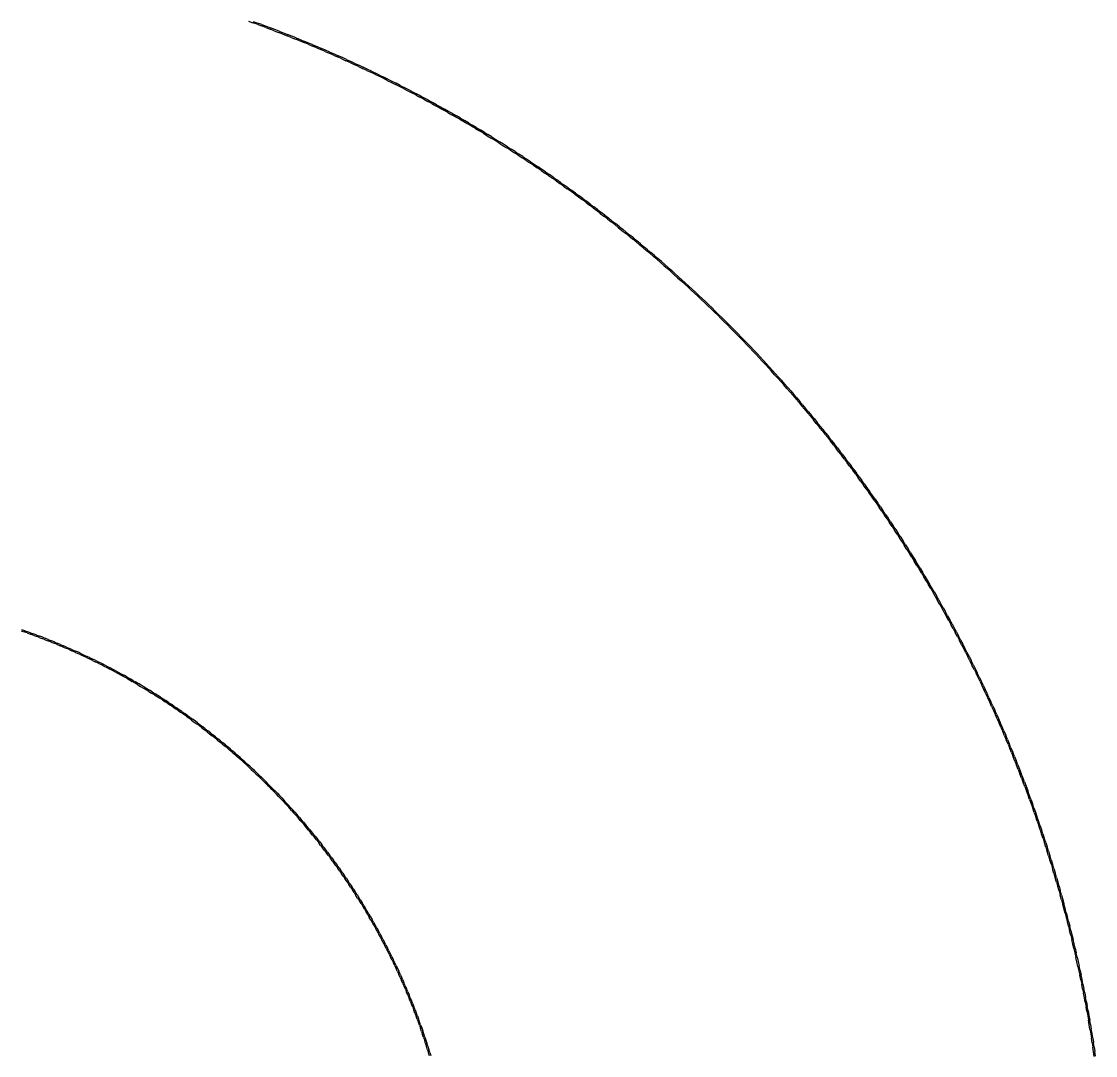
# Model space of a CAD drawing. Header units: metres. Extents: x 0.1 to 41.9, y 0.9 to 39.
# Drawn here: x 39.162 to 39.824, y 8.085 to 8.722 of the extents above; entities that cross this region are included whole.
import ezdxf

# ---------------------------------------------------------------- set-up
doc = ezdxf.new("R2010")
doc.units = ezdxf.units.M
doc.layers.add('BSA_MATERIAL_SECTION', color=7, linetype='Continuous')

msp = doc.modelspace()

# ---------------------------------------------------------------- linework, layer by layer
at = {"layer": 'BSA_MATERIAL_SECTION'}
for p, q in [((39.30231, 8.72173), (39.30495, 8.72076)), ((39.30523, 8.72151), (39.30788, 8.72055)), ((39.3076, 8.7198), (39.30495, 8.72076)), ((39.3076, 8.7198), (39.31024, 8.71882)), ((39.31052, 8.71957), (39.30788, 8.72055)), ((39.31288, 8.71784), (39.31024, 8.71882)), ((39.31052, 8.71957), (39.31317, 8.71859)), ((39.31288, 8.71784), (39.31552, 8.71684)), ((39.31317, 8.71859), (39.3158, 8.71759)), ((39.31815, 8.71584), (39.31552, 8.71684)), ((39.31844, 8.71658), (39.3158, 8.71759)), ((39.31815, 8.71584), (39.32078, 8.71482)), ((39.32107, 8.71557), (39.31844, 8.71658)), ((39.32341, 8.7138), (39.32078, 8.71482)), ((39.32107, 8.71557), (39.3237, 8.71455)), ((39.3237, 8.71455), (39.32632, 8.71351)), ((39.32341, 8.7138), (39.32603, 8.71276)), ((39.32865, 8.71173), (39.32603, 8.71276)), ((39.32894, 8.71247), (39.32632, 8.71351)), ((39.32865, 8.71173), (39.33126, 8.71067)), ((39.33156, 8.71141), (39.32894, 8.71247)), ((39.33387, 8.70962), (39.33126, 8.71067)), ((39.33156, 8.71141), (39.33417, 8.71036)), ((39.33387, 8.70962), (39.33648, 8.70854)), ((39.33417, 8.71036), (39.33678, 8.70928)), ((39.33908, 8.70747), (39.33648, 8.70854)), ((39.33939, 8.70821), (39.33678, 8.70928)), ((39.34199, 8.70712), (39.33939, 8.70821)), ((39.33908, 8.70747), (39.34168, 8.70638)), ((39.34428, 8.70529), (39.34168, 8.70638)), ((39.34199, 8.70712), (39.34459, 8.70602)), ((39.34428, 8.70529), (39.34687, 8.70418)), ((39.34459, 8.70602), (39.34718, 8.70491)), ((39.34946, 8.70307), (39.34687, 8.70418)), ((39.34977, 8.7038), (39.34718, 8.70491)), ((39.34946, 8.70307), (39.35204, 8.70194)), ((39.35236, 8.70267), (39.34977, 8.7038)), ((39.35462, 8.70081), (39.35204, 8.70194)), ((39.35236, 8.70267), (39.35494, 8.70154)), ((39.35494, 8.70154), (39.35752, 8.70039)), ((39.35462, 8.70081), (39.35719, 8.69966)), ((39.35977, 8.69852), (39.35719, 8.69966)), ((39.36009, 8.69924), (39.35752, 8.70039)), ((39.35977, 8.69852), (39.36233, 8.69735)), ((39.36266, 8.69808), (39.36009, 8.69924)), ((39.3649, 8.69619), (39.36233, 8.69735)), ((39.36266, 8.69808), (39.36523, 8.69691)), ((39.3649, 8.69619), (39.36745, 8.695)), ((39.36779, 8.69573), (39.36523, 8.69691)), ((39.37001, 8.69382), (39.36745, 8.695)), ((39.36779, 8.69573), (39.37035, 8.69455)), ((39.37001, 8.69382), (39.37256, 8.69262)), ((39.37035, 8.69455), (39.3729, 8.69334)), ((39.37511, 8.69142), (39.37256, 8.69262)), ((39.37545, 8.69214), (39.3729, 8.69334)), ((39.37511, 8.69142), (39.37765, 8.6902)), ((39.378, 8.69092), (39.37545, 8.69214)), ((39.38019, 8.68898), (39.37765, 8.6902)), ((39.378, 8.69092), (39.38054, 8.6897)), ((39.38019, 8.68898), (39.38272, 8.68774)), ((39.38307, 8.68846), (39.38054, 8.6897)), ((39.38307, 8.68846), (39.38561, 8.68723)), ((39.38525, 8.68651), (39.38272, 8.68774)), ((39.38778, 8.68525), (39.38525, 8.68651)), ((39.38813, 8.68597), (39.38561, 8.68723)), ((39.38778, 8.68525), (39.3903, 8.684)), ((39.38813, 8.68597), (39.39066, 8.68471)), ((39.3903, 8.684), (39.39281, 8.68273)), ((39.39066, 8.68471), (39.39318, 8.68344)), ((39.39533, 8.68146), (39.39281, 8.68273)), ((39.39569, 8.68217), (39.39318, 8.68344)), ((39.39783, 8.68017), (39.39533, 8.68146)), ((39.39569, 8.68217), (39.3982, 8.68088)), ((39.39783, 8.68017), (39.40034, 8.67888)), ((39.40071, 8.67959), (39.3982, 8.68088)), ((39.40034, 8.67888), (39.40283, 8.67757)), ((39.40321, 8.67828), (39.40071, 8.67959)), ((39.40533, 8.67626), (39.40283, 8.67757)), ((39.40321, 8.67828), (39.4057, 8.67697)), ((39.40533, 8.67626), (39.40782, 8.67494)), ((39.40819, 8.67564), (39.4057, 8.67697)), ((39.4103, 8.67361), (39.40782, 8.67494)), ((39.40819, 8.67564), (39.41068, 8.67432)), ((39.4103, 8.67361), (39.41278, 8.67227)), ((39.41316, 8.67297), (39.41068, 8.67432)), ((39.41526, 8.67093), (39.41278, 8.67227)), ((39.41316, 8.67297), (39.41564, 8.67163)), ((39.41526, 8.67093), (39.41773, 8.66957)), ((39.41811, 8.67027), (39.41564, 8.67163)), ((39.42019, 8.66821), (39.41773, 8.66957)), ((39.41811, 8.67027), (39.42058, 8.66891)), ((39.42019, 8.66821), (39.42265, 8.66683)), ((39.42058, 8.66891), (39.42304, 8.66753)), ((39.42511, 8.66545), (39.42265, 8.66683)), ((39.4255, 8.66615), (39.42304, 8.66753)), ((39.42511, 8.66545), (39.42756, 8.66406)), ((39.42795, 8.66475), (39.4255, 8.66615)), ((39.43001, 8.66266), (39.42756, 8.66406)), ((39.42795, 8.66475), (39.4304, 8.66336)), ((39.43244, 8.66125), (39.43001, 8.66266)), ((39.43284, 8.66194), (39.4304, 8.66336)), ((39.43284, 8.66194), (39.43529, 8.66053)), ((39.43244, 8.66125), (39.43488, 8.65984)), ((39.43488, 8.65984), (39.43731, 8.65841)), ((39.43772, 8.6591), (39.43529, 8.66053)), ((39.43974, 8.65698), (39.43731, 8.65841)), ((39.43772, 8.6591), (39.44015, 8.65767)), ((39.44216, 8.65554), (39.43974, 8.65698)), ((39.44257, 8.65622), (39.44015, 8.65767)), ((39.44216, 8.65554), (39.44458, 8.65409)), ((39.44257, 8.65622), (39.44499, 8.65478)), ((39.44698, 8.65263), (39.44458, 8.65409)), ((39.4474, 8.65331), (39.44499, 8.65478)), ((39.44698, 8.65263), (39.44939, 8.65117)), ((39.4474, 8.65331), (39.44981, 8.65185)), ((39.44939, 8.65117), (39.45179, 8.64969)), ((39.45221, 8.65037), (39.44981, 8.65185)), ((39.45419, 8.64821), (39.45179, 8.64969)), ((39.45221, 8.65037), (39.45461, 8.64889)), ((39.45461, 8.64889), (39.457, 8.64739)), ((39.45657, 8.64671), (39.45419, 8.64821)), ((39.45657, 8.64671), (39.45896, 8.64521)), ((39.45939, 8.64589), (39.457, 8.64739)), ((39.45896, 8.64521), (39.46134, 8.6437)), ((39.46177, 8.64437), (39.45939, 8.64589)), ((39.46372, 8.64219), (39.46134, 8.6437)), ((39.46177, 8.64437), (39.46415, 8.64286)), ((39.46372, 8.64219), (39.46608, 8.64066)), ((39.46652, 8.64133), (39.46415, 8.64286)), ((39.46845, 8.63913), (39.46608, 8.64066)), ((39.46652, 8.64133), (39.46888, 8.6398)), ((39.46845, 8.63913), (39.4708, 8.63758)), ((39.47124, 8.63825), (39.46888, 8.6398)), ((39.47316, 8.63603), (39.4708, 8.63758)), ((39.47124, 8.63825), (39.4736, 8.6367)), ((39.47316, 8.63603), (39.4755, 8.63447)), ((39.47594, 8.63513), (39.4736, 8.6367)), ((39.47594, 8.63513), (39.47829, 8.63357)), ((39.47785, 8.63291), (39.4755, 8.63447)), ((39.47785, 8.63291), (39.48018, 8.63133)), ((39.47829, 8.63357), (39.48063, 8.63199)), ((39.48251, 8.62975), (39.48018, 8.63133)), ((39.48296, 8.63041), (39.48063, 8.63199)), ((39.48251, 8.62975), (39.48483, 8.62815)), ((39.48529, 8.62881), (39.48296, 8.63041)), ((39.48529, 8.62881), (39.48761, 8.62721)), ((39.48715, 8.62655), (39.48483, 8.62815)), ((39.48715, 8.62655), (39.48947, 8.62494)), ((39.48992, 8.6256), (39.48761, 8.62721)), ((39.49178, 8.62333), (39.48947, 8.62494)), ((39.48992, 8.6256), (39.49224, 8.62398)), ((39.49178, 8.62333), (39.49408, 8.6217)), ((39.49454, 8.62235), (39.49224, 8.62398)), ((39.49454, 8.62235), (39.49684, 8.62072)), ((39.49637, 8.62007), (39.49408, 8.6217)), ((39.49637, 8.62007), (39.49866, 8.61843)), ((39.49913, 8.61908), (39.49684, 8.62072)), ((39.50095, 8.61678), (39.49866, 8.61843)), ((39.49913, 8.61908), (39.50142, 8.61743)), ((39.50323, 8.61512), (39.50095, 8.61678)), ((39.5037, 8.61577), (39.50142, 8.61743)), ((39.5037, 8.61577), (39.50598, 8.6141)), ((39.50323, 8.61512), (39.5055, 8.61346)), ((39.5055, 8.61346), (39.50777, 8.61178)), ((39.50824, 8.61243), (39.50598, 8.6141)), ((39.51003, 8.61011), (39.50777, 8.61178)), ((39.50824, 8.61243), (39.51051, 8.61075)), ((39.51003, 8.61011), (39.51228, 8.60841)), ((39.51276, 8.60905), (39.51051, 8.61075)), ((39.51276, 8.60905), (39.51502, 8.60736)), ((39.51453, 8.60672), (39.51228, 8.60841)), ((39.51453, 8.60672), (39.51677, 8.60501)), ((39.51726, 8.60565), (39.51502, 8.60736)), ((39.51902, 8.6033), (39.51677, 8.60501)), ((39.51726, 8.60565), (39.5195, 8.60394)), ((39.51902, 8.6033), (39.52124, 8.60158)), ((39.52173, 8.60221), (39.5195, 8.60394)), ((39.52173, 8.60221), (39.52396, 8.60049)), ((39.52347, 8.59985), (39.52124, 8.60158)), ((39.52347, 8.59985), (39.52569, 8.59811)), ((39.52618, 8.59874), (39.52396, 8.60049)), ((39.5279, 8.59637), (39.52569, 8.59811)), ((39.52618, 8.59874), (39.5284, 8.597)), ((39.53011, 8.59462), (39.5279, 8.59637)), ((39.53061, 8.59524), (39.5284, 8.597)), ((39.53011, 8.59462), (39.53231, 8.59286)), ((39.53061, 8.59524), (39.53281, 8.59349)), ((39.53231, 8.59286), (39.5345, 8.59109)), ((39.53501, 8.59171), (39.53281, 8.59349)), ((39.53669, 8.58932), (39.5345, 8.59109)), ((39.53501, 8.59171), (39.5372, 8.58994)), ((39.53669, 8.58932), (39.53887, 8.58753)), ((39.53938, 8.58815), (39.5372, 8.58994)), ((39.54105, 8.58575), (39.53887, 8.58753)), ((39.53938, 8.58815), (39.54156, 8.58636)), ((39.54105, 8.58575), (39.54322, 8.58395)), ((39.54373, 8.58456), (39.54156, 8.58636)), ((39.54538, 8.58214), (39.54322, 8.58395)), ((39.54373, 8.58456), (39.5459, 8.58276)), ((39.54805, 8.58094), (39.5459, 8.58276)), ((39.54538, 8.58214), (39.54754, 8.58033)), ((39.54969, 8.57851), (39.54754, 8.58033)), ((39.54805, 8.58094), (39.55021, 8.57912)), ((39.54969, 8.57851), (39.55183, 8.57668)), ((39.55235, 8.57729), (39.55021, 8.57912)), ((39.55397, 8.57485), (39.55183, 8.57668)), ((39.55235, 8.57729), (39.55449, 8.57545)), ((39.55397, 8.57485), (39.5561, 8.573)), ((39.55662, 8.5736), (39.55449, 8.57545)), ((39.55823, 8.57115), (39.5561, 8.573)), ((39.55662, 8.5736), (39.55875, 8.57175)), ((39.55823, 8.57115), (39.56034, 8.56929)), ((39.56087, 8.56989), (39.55875, 8.57175)), ((39.56246, 8.56743), (39.56034, 8.56929)), ((39.56087, 8.56989), (39.56299, 8.56803)), ((39.56246, 8.56743), (39.56456, 8.56555)), ((39.56509, 8.56615), (39.56299, 8.56803)), ((39.56666, 8.56367), (39.56456, 8.56555)), ((39.56509, 8.56615), (39.56719, 8.56427)), ((39.56666, 8.56367), (39.56875, 8.56178)), ((39.56928, 8.56237), (39.56719, 8.56427)), ((39.56928, 8.56237), (39.57137, 8.56048)), ((39.57083, 8.55989), (39.56875, 8.56178)), ((39.57083, 8.55989), (39.57291, 8.55798)), ((39.57345, 8.55857), (39.57137, 8.56048)), ((39.57498, 8.55608), (39.57291, 8.55798)), ((39.57345, 8.55857), (39.57553, 8.55666)), ((39.57498, 8.55608), (39.57705, 8.55416)), ((39.57759, 8.55474), (39.57553, 8.55666)), ((39.57911, 8.55224), (39.57705, 8.55416)), ((39.57759, 8.55474), (39.57965, 8.55282)), ((39.57911, 8.55224), (39.58115, 8.5503)), ((39.5817, 8.55088), (39.57965, 8.55282)), ((39.5832, 8.54836), (39.58115, 8.5503)), ((39.5817, 8.55088), (39.58375, 8.54894)), ((39.5832, 8.54836), (39.58524, 8.54641)), ((39.58579, 8.54699), (39.58375, 8.54894)), ((39.58727, 8.54447), (39.58524, 8.54641)), ((39.58579, 8.54699), (39.58783, 8.54504)), ((39.58727, 8.54447), (39.58929, 8.5425)), ((39.58985, 8.54307), (39.58783, 8.54504)), ((39.59131, 8.54054), (39.58929, 8.5425)), ((39.58985, 8.54307), (39.59187, 8.54111)), ((39.59131, 8.54054), (39.59332, 8.53856)), ((39.59388, 8.53913), (39.59187, 8.54111)), ((39.59532, 8.53658), (39.59332, 8.53856)), ((39.59388, 8.53913), (39.59589, 8.53715)), ((39.59532, 8.53658), (39.59732, 8.53459)), ((39.59788, 8.53515), (39.59589, 8.53715)), ((39.59931, 8.5326), (39.59732, 8.53459)), ((39.59788, 8.53515), (39.59988, 8.53316)), ((39.59931, 8.5326), (39.60129, 8.53059)), ((39.60186, 8.53115), (39.59988, 8.53316)), ((39.60326, 8.52858), (39.60129, 8.53059)), ((39.60186, 8.53115), (39.60384, 8.52914)), ((39.60326, 8.52858), (39.60523, 8.52656)), ((39.6058, 8.52712), (39.60384, 8.52914)), ((39.60719, 8.52454), (39.60523, 8.52656)), ((39.6058, 8.52712), (39.60777, 8.5251)), ((39.60719, 8.52454), (39.60914, 8.52251)), ((39.60972, 8.52306), (39.60777, 8.5251)), ((39.60972, 8.52306), (39.61167, 8.52103)), ((39.61109, 8.52048), (39.60914, 8.52251)), ((39.61109, 8.52048), (39.61303, 8.51843)), ((39.61361, 8.51898), (39.61167, 8.52103)), ((39.61496, 8.51638), (39.61303, 8.51843)), ((39.61361, 8.51898), (39.61555, 8.51693)), ((39.61688, 8.51432), (39.61496, 8.51638)), ((39.61747, 8.51486), (39.61555, 8.51693)), ((39.61688, 8.51432), (39.6188, 8.51226)), ((39.61747, 8.51486), (39.61939, 8.5128)), ((39.6188, 8.51226), (39.62071, 8.51018)), ((39.6213, 8.51072), (39.61939, 8.5128)), ((39.62262, 8.50811), (39.62071, 8.51018)), ((39.6213, 8.51072), (39.62321, 8.50865)), ((39.62262, 8.50811), (39.62451, 8.50602)), ((39.6251, 8.50656), (39.62321, 8.50865)), ((39.6264, 8.50393), (39.62451, 8.50602)), ((39.6251, 8.50656), (39.627, 8.50447)), ((39.6264, 8.50393), (39.62828, 8.50183)), ((39.62887, 8.50236), (39.627, 8.50447)), ((39.63015, 8.49973), (39.62828, 8.50183)), ((39.62887, 8.50236), (39.63075, 8.50026)), ((39.63015, 8.49973), (39.63202, 8.49761)), ((39.63262, 8.49814), (39.63075, 8.50026)), ((39.63388, 8.4955), (39.63202, 8.49761)), ((39.63262, 8.49814), (39.63448, 8.49603)), ((39.63388, 8.4955), (39.63573, 8.49337)), ((39.63633, 8.4939), (39.63448, 8.49603)), ((39.63757, 8.49124), (39.63573, 8.49337)), ((39.63633, 8.4939), (39.63818, 8.49177)), ((39.63757, 8.49124), (39.63941, 8.4891)), ((39.64001, 8.48962), (39.63818, 8.49177)), ((39.64001, 8.48962), (39.64185, 8.48748)), ((39.64124, 8.48696), (39.63941, 8.4891)), ((39.64124, 8.48696), (39.64305, 8.48481)), ((39.64367, 8.48533), (39.64185, 8.48748)), ((39.64487, 8.48266), (39.64305, 8.48481)), ((39.64367, 8.48533), (39.64548, 8.48317)), ((39.64729, 8.481), (39.64548, 8.48317)), ((39.64487, 8.48266), (39.64667, 8.48049)), ((39.64847, 8.47832), (39.64667, 8.48049)), ((39.64729, 8.481), (39.64909, 8.47883)), ((39.64847, 8.47832), (39.65026, 8.47615)), ((39.65088, 8.47665), (39.64909, 8.47883)), ((39.65088, 8.47665), (39.65267, 8.47447)), ((39.65205, 8.47397), (39.65026, 8.47615)), ((39.65205, 8.47397), (39.65382, 8.47178)), ((39.65444, 8.47228), (39.65267, 8.47447)), ((39.65559, 8.46958), (39.65382, 8.47178)), ((39.65444, 8.47228), (39.65621, 8.47008)), ((39.65797, 8.46788), (39.65621, 8.47008)), ((39.65559, 8.46958), (39.65735, 8.46738)), ((39.6591, 8.46518), (39.65735, 8.46738)), ((39.65797, 8.46788), (39.65973, 8.46567)), ((39.6591, 8.46518), (39.66084, 8.46296)), ((39.66147, 8.46345), (39.65973, 8.46567)), ((39.66147, 8.46345), (39.66321, 8.46124)), ((39.66258, 8.46074), (39.66084, 8.46296)), ((39.66258, 8.46074), (39.66431, 8.45852)), ((39.66494, 8.45901), (39.66321, 8.46124)), ((39.66603, 8.45629), (39.66431, 8.45852)), ((39.66494, 8.45901), (39.66666, 8.45678)), ((39.66837, 8.45453), (39.66666, 8.45678)), ((39.66603, 8.45629), (39.66774, 8.45405)), ((39.66945, 8.45181), (39.66774, 8.45405)), ((39.66837, 8.45453), (39.67009, 8.45229)), ((39.66945, 8.45181), (39.67114, 8.44955)), ((39.67178, 8.45004), (39.67009, 8.45229)), ((39.67178, 8.45004), (39.67347, 8.44778)), ((39.67283, 8.4473), (39.67114, 8.44955)), ((39.67283, 8.4473), (39.67451, 8.44504)), ((39.67515, 8.44551), (39.67347, 8.44778)), ((39.67619, 8.44277), (39.67451, 8.44504)), ((39.67515, 8.44551), (39.67683, 8.44325)), ((39.67849, 8.44097), (39.67683, 8.44325)), ((39.67619, 8.44277), (39.67785, 8.4405)), ((39.67951, 8.43822), (39.67785, 8.4405)), ((39.67849, 8.44097), (39.68016, 8.43869)), ((39.67951, 8.43822), (39.68115, 8.43593)), ((39.6818, 8.4364), (39.68016, 8.43869)), ((39.6828, 8.43365), (39.68115, 8.43593)), ((39.6818, 8.4364), (39.68345, 8.43411)), ((39.6828, 8.43365), (39.68443, 8.43135)), ((39.68345, 8.43411), (39.68508, 8.43181)), ((39.68606, 8.42905), (39.68443, 8.43135)), ((39.68671, 8.42951), (39.68508, 8.43181)), ((39.68767, 8.42674), (39.68606, 8.42905)), ((39.68832, 8.4272), (39.68671, 8.42951)), ((39.68767, 8.42674), (39.68928, 8.42443)), ((39.68832, 8.4272), (39.68994, 8.42488)), ((39.68928, 8.42443), (39.69088, 8.42211)), ((39.69154, 8.42256), (39.68994, 8.42488)), ((39.69247, 8.41978), (39.69088, 8.42211)), ((39.69154, 8.42256), (39.69313, 8.42023)), ((39.69247, 8.41978), (39.69405, 8.41745)), ((39.69472, 8.4179), (39.69313, 8.42023)), ((39.69563, 8.41512), (39.69405, 8.41745)), ((39.69472, 8.4179), (39.6963, 8.41556)), ((39.69563, 8.41512), (39.6972, 8.41277)), ((39.69786, 8.41322), (39.6963, 8.41556)), ((39.69876, 8.41043), (39.6972, 8.41277)), ((39.69786, 8.41322), (39.69943, 8.41087)), ((39.69876, 8.41043), (39.70031, 8.40807)), ((39.70097, 8.40851), (39.69943, 8.41087)), ((39.70185, 8.40572), (39.70031, 8.40807)), ((39.70097, 8.40851), (39.70252, 8.40616)), ((39.70185, 8.40572), (39.70338, 8.40335)), ((39.70405, 8.40379), (39.70252, 8.40616)), ((39.70405, 8.40379), (39.70559, 8.40142)), ((39.70491, 8.40099), (39.70338, 8.40335)), ((39.70491, 8.40099), (39.70643, 8.39861)), ((39.7071, 8.39904), (39.70559, 8.40142)), ((39.70794, 8.39623), (39.70643, 8.39861)), ((39.7071, 8.39904), (39.70862, 8.39666)), ((39.70794, 8.39623), (39.70944, 8.39385)), ((39.71011, 8.39427), (39.70862, 8.39666)), ((39.71093, 8.39146), (39.70944, 8.39385)), ((39.71011, 8.39427), (39.71161, 8.39188)), ((39.71093, 8.39146), (39.71241, 8.38906)), ((39.71161, 8.39188), (39.71309, 8.38948)), ((39.71389, 8.38666), (39.71241, 8.38906)), ((39.71458, 8.38708), (39.71309, 8.38948)), ((39.71389, 8.38666), (39.71536, 8.38426)), ((39.71604, 8.38467), (39.71458, 8.38708)), ((39.71682, 8.38185), (39.71536, 8.38426)), ((39.71604, 8.38467), (39.7175, 8.38226)), ((39.71682, 8.38185), (39.71826, 8.37943)), ((39.71895, 8.37984), (39.7175, 8.38226)), ((39.71971, 8.37701), (39.71826, 8.37943)), ((39.71895, 8.37984), (39.7204, 8.37742)), ((39.7204, 8.37742), (39.72183, 8.37499)), ((39.71971, 8.37701), (39.72114, 8.37458)), ((39.72257, 8.37216), (39.72114, 8.37458)), ((39.72326, 8.37256), (39.72183, 8.37499)), ((39.72257, 8.37216), (39.72398, 8.36972)), ((39.72467, 8.37012), (39.72326, 8.37256)), ((39.72539, 8.36728), (39.72398, 8.36972)), ((39.72467, 8.37012), (39.72608, 8.36768)), ((39.72539, 8.36728), (39.72679, 8.36483)), ((39.72748, 8.36523), (39.72608, 8.36768)), ((39.72818, 8.36238), (39.72679, 8.36483)), ((39.72748, 8.36523), (39.72888, 8.36278)), ((39.72818, 8.36238), (39.72956, 8.35992)), ((39.73026, 8.36031), (39.72888, 8.36278)), ((39.73093, 8.35747), (39.72956, 8.35992)), ((39.73026, 8.36031), (39.73163, 8.35785)), ((39.73093, 8.35747), (39.73229, 8.355)), ((39.73299, 8.35538), (39.73163, 8.35785)), ((39.73365, 8.35253), (39.73229, 8.355)), ((39.73299, 8.35538), (39.73436, 8.35291)), ((39.73365, 8.35253), (39.735, 8.35005)), ((39.7357, 8.35043), (39.73436, 8.35291)), ((39.16214, 8.34617), (39.16402, 8.34552)), ((39.1624, 8.34692), (39.16428, 8.34627)), ((39.16588, 8.34485), (39.16402, 8.34552)), ((39.16428, 8.34627), (39.16615, 8.3456)), ((39.16588, 8.34485), (39.16775, 8.34418)), ((39.16803, 8.34493), (39.16615, 8.3456)), ((39.16962, 8.3435), (39.16775, 8.34418)), ((39.16803, 8.34493), (39.16989, 8.34425)), ((39.17176, 8.34356), (39.16989, 8.34425)), ((39.73634, 8.34758), (39.735, 8.35005)), ((39.7357, 8.35043), (39.73704, 8.34795)), ((39.73634, 8.34758), (39.73766, 8.34509)), ((39.73837, 8.34547), (39.73704, 8.34795)), ((39.73899, 8.3426), (39.73766, 8.34509)), ((39.73837, 8.34547), (39.7397, 8.34298)), ((39.16962, 8.3435), (39.17148, 8.34281)), ((39.17333, 8.34211), (39.17148, 8.34281)), ((39.17176, 8.34356), (39.17362, 8.34285)), ((39.17333, 8.34211), (39.17519, 8.3414)), ((39.17548, 8.34215), (39.17362, 8.34285)), ((39.17704, 8.34068), (39.17519, 8.3414)), ((39.17548, 8.34215), (39.17733, 8.34142)), ((39.17704, 8.34068), (39.17888, 8.33996)), ((39.17918, 8.3407), (39.17733, 8.34142)), ((39.18072, 8.33922), (39.17888, 8.33996)), ((39.17918, 8.3407), (39.18102, 8.33996)), ((39.18072, 8.33922), (39.18257, 8.33847)), ((39.18287, 8.33921), (39.18102, 8.33996)), ((39.1844, 8.33771), (39.18257, 8.33847)), ((39.18287, 8.33921), (39.1847, 8.33845)), ((39.1844, 8.33771), (39.18623, 8.33696)), ((39.18654, 8.33769), (39.1847, 8.33845)), ((39.18654, 8.33769), (39.18837, 8.33691)), ((39.73899, 8.3426), (39.7403, 8.34011)), ((39.741, 8.34048), (39.7397, 8.34298)), ((39.7416, 8.33761), (39.7403, 8.34011)), ((39.741, 8.34048), (39.74231, 8.33798)), ((39.7416, 8.33761), (39.74289, 8.33511)), ((39.74231, 8.33798), (39.7436, 8.33547)), ((39.18806, 8.33618), (39.18623, 8.33696)), ((39.18806, 8.33618), (39.18988, 8.3354)), ((39.1902, 8.33613), (39.18837, 8.33691)), ((39.1917, 8.3346), (39.18988, 8.3354)), ((39.1902, 8.33613), (39.19202, 8.33534)), ((39.1917, 8.3346), (39.19352, 8.33381)), ((39.19384, 8.33454), (39.19202, 8.33534)), ((39.19533, 8.33299), (39.19352, 8.33381)), ((39.19384, 8.33454), (39.19566, 8.33372)), ((39.19533, 8.33299), (39.19714, 8.33218)), ((39.19747, 8.33291), (39.19566, 8.33372)), ((39.19894, 8.33135), (39.19714, 8.33218)), ((39.19928, 8.33208), (39.19747, 8.33291)), ((39.19894, 8.33135), (39.20074, 8.33052)), ((39.19928, 8.33208), (39.20108, 8.33124)), ((39.20108, 8.33124), (39.20288, 8.33039)), ((39.74418, 8.3326), (39.74289, 8.33511)), ((39.7449, 8.33296), (39.7436, 8.33547)), ((39.74418, 8.3326), (39.74545, 8.33009)), ((39.74617, 8.33045), (39.7449, 8.33296)), ((39.20254, 8.32967), (39.20074, 8.33052)), ((39.20254, 8.32967), (39.20433, 8.32882)), ((39.20467, 8.32954), (39.20288, 8.33039)), ((39.20611, 8.32795), (39.20433, 8.32882)), ((39.20467, 8.32954), (39.20646, 8.32867)), ((39.20611, 8.32795), (39.2079, 8.32708)), ((39.20825, 8.3278), (39.20646, 8.32867)), ((39.20967, 8.3262), (39.2079, 8.32708)), ((39.20825, 8.3278), (39.21003, 8.32692)), ((39.20967, 8.3262), (39.21145, 8.32531)), ((39.21181, 8.32603), (39.21003, 8.32692)), ((39.21322, 8.32441), (39.21145, 8.32531)), ((39.21358, 8.32512), (39.21181, 8.32603)), ((39.21322, 8.32441), (39.21498, 8.32351)), ((39.21358, 8.32512), (39.21535, 8.32422)), ((39.21535, 8.32422), (39.21711, 8.3233)), ((39.74673, 8.32757), (39.74545, 8.33009)), ((39.74617, 8.33045), (39.74744, 8.32793)), ((39.74673, 8.32757), (39.74798, 8.32505)), ((39.7487, 8.32541), (39.74744, 8.32793)), ((39.74924, 8.32253), (39.74798, 8.32505)), ((39.7487, 8.32541), (39.74995, 8.32288)), ((39.21498, 8.32351), (39.21674, 8.32259)), ((39.2185, 8.32167), (39.21674, 8.32259)), ((39.21888, 8.32238), (39.21711, 8.3233)), ((39.22025, 8.32073), (39.2185, 8.32167)), ((39.22063, 8.32144), (39.21888, 8.32238)), ((39.22025, 8.32073), (39.222, 8.31979)), ((39.22063, 8.32144), (39.22238, 8.3205)), ((39.222, 8.31979), (39.22374, 8.31884)), ((39.22238, 8.3205), (39.22412, 8.31954)), ((39.22548, 8.31788), (39.22374, 8.31884)), ((39.22587, 8.31858), (39.22412, 8.31954)), ((39.22721, 8.31691), (39.22548, 8.31788)), ((39.2276, 8.31761), (39.22587, 8.31858)), ((39.2276, 8.31761), (39.22933, 8.31663)), ((39.74924, 8.32253), (39.75047, 8.31999)), ((39.74995, 8.32288), (39.75119, 8.32035)), ((39.75171, 8.31746), (39.75047, 8.31999)), ((39.75243, 8.31781), (39.75119, 8.32035)), ((39.75243, 8.31781), (39.75365, 8.31527)), ((39.22721, 8.31691), (39.22894, 8.31594)), ((39.22894, 8.31594), (39.23066, 8.31495)), ((39.23106, 8.31564), (39.22933, 8.31663)), ((39.23238, 8.31396), (39.23066, 8.31495)), ((39.23106, 8.31564), (39.23278, 8.31465)), ((39.23409, 8.31295), (39.23238, 8.31396)), ((39.23278, 8.31465), (39.23449, 8.31364)), ((39.23409, 8.31295), (39.2358, 8.31195)), ((39.23621, 8.31264), (39.23449, 8.31364)), ((39.2358, 8.31195), (39.2375, 8.31092)), ((39.23791, 8.31161), (39.23621, 8.31264)), ((39.2392, 8.3099), (39.2375, 8.31092)), ((39.23791, 8.31161), (39.23961, 8.31058)), ((39.75293, 8.31492), (39.75171, 8.31746)), ((39.75293, 8.31492), (39.75415, 8.31238)), ((39.75487, 8.31273), (39.75365, 8.31527)), ((39.75415, 8.31238), (39.75535, 8.30983)), ((39.75487, 8.31273), (39.75607, 8.31017)), ((39.24089, 8.30886), (39.2392, 8.3099)), ((39.23961, 8.31058), (39.24131, 8.30954)), ((39.24089, 8.30886), (39.24258, 8.30782)), ((39.243, 8.3085), (39.24131, 8.30954)), ((39.24426, 8.30676), (39.24258, 8.30782)), ((39.243, 8.3085), (39.24468, 8.30744)), ((39.24426, 8.30676), (39.24594, 8.30571)), ((39.24637, 8.30638), (39.24468, 8.30744)), ((39.24594, 8.30571), (39.24761, 8.30463)), ((39.24804, 8.30531), (39.24637, 8.30638)), ((39.24928, 8.30356), (39.24761, 8.30463)), ((39.24804, 8.30531), (39.24971, 8.30423)), ((39.75655, 8.30728), (39.75535, 8.30983)), ((39.75727, 8.30762), (39.75607, 8.31017)), ((39.75655, 8.30728), (39.75773, 8.30473)), ((39.75846, 8.30506), (39.75727, 8.30762)), ((39.75891, 8.30217), (39.75773, 8.30473)), ((39.75846, 8.30506), (39.75964, 8.3025)), ((39.24928, 8.30356), (39.25093, 8.30247)), ((39.24971, 8.30423), (39.25137, 8.30314)), ((39.25259, 8.30138), (39.25093, 8.30247)), ((39.25303, 8.30205), (39.25137, 8.30314)), ((39.25259, 8.30138), (39.25424, 8.30027)), ((39.25303, 8.30205), (39.25468, 8.30094)), ((39.25589, 8.29917), (39.25424, 8.30027)), ((39.25634, 8.29983), (39.25468, 8.30094)), ((39.25589, 8.29917), (39.25752, 8.29804)), ((39.25634, 8.29983), (39.25797, 8.2987)), ((39.25916, 8.29692), (39.25752, 8.29804)), ((39.25961, 8.29758), (39.25797, 8.2987)), ((39.76008, 8.2996), (39.75891, 8.30217)), ((39.76081, 8.29994), (39.75964, 8.3025)), ((39.76008, 8.2996), (39.76124, 8.29704)), ((39.76081, 8.29994), (39.76197, 8.29737)), ((39.25916, 8.29692), (39.26078, 8.29578)), ((39.26124, 8.29644), (39.25961, 8.29758)), ((39.26241, 8.29464), (39.26078, 8.29578)), ((39.26124, 8.29644), (39.26287, 8.29529)), ((39.26402, 8.29349), (39.26241, 8.29464)), ((39.26449, 8.29414), (39.26287, 8.29529)), ((39.26402, 8.29349), (39.26563, 8.29233)), ((39.26449, 8.29414), (39.2661, 8.29298)), ((39.26724, 8.29116), (39.26563, 8.29233)), ((39.2661, 8.29298), (39.26771, 8.29181)), ((39.26724, 8.29116), (39.26884, 8.28999)), ((39.26931, 8.29063), (39.26771, 8.29181)), ((39.76124, 8.29704), (39.76239, 8.29447)), ((39.76312, 8.29479), (39.76197, 8.29737)), ((39.76354, 8.29189), (39.76239, 8.29447)), ((39.76312, 8.29479), (39.76427, 8.29221)), ((39.76354, 8.29189), (39.76466, 8.28931)), ((39.76427, 8.29221), (39.7654, 8.28963)), ((39.26884, 8.28999), (39.27043, 8.2888)), ((39.27091, 8.28944), (39.26931, 8.29063)), ((39.27202, 8.28762), (39.27043, 8.2888)), ((39.27091, 8.28944), (39.2725, 8.28825)), ((39.2736, 8.28641), (39.27202, 8.28762)), ((39.2725, 8.28825), (39.27408, 8.28705)), ((39.2736, 8.28641), (39.27518, 8.28521)), ((39.27566, 8.28584), (39.27408, 8.28705)), ((39.27674, 8.28399), (39.27518, 8.28521)), ((39.27566, 8.28584), (39.27723, 8.28462)), ((39.2788, 8.2834), (39.27723, 8.28462)), ((39.76579, 8.28673), (39.76466, 8.28931)), ((39.76653, 8.28705), (39.7654, 8.28963)), ((39.76579, 8.28673), (39.7669, 8.28414)), ((39.76764, 8.28445), (39.76653, 8.28705)), ((39.76764, 8.28445), (39.76875, 8.28186)), ((39.27674, 8.28399), (39.27831, 8.28277)), ((39.27831, 8.28277), (39.27986, 8.28154)), ((39.2788, 8.2834), (39.28036, 8.28217)), ((39.28142, 8.28031), (39.27986, 8.28154)), ((39.28192, 8.28093), (39.28036, 8.28217)), ((39.28296, 8.27906), (39.28142, 8.28031)), ((39.28192, 8.28093), (39.28346, 8.27968)), ((39.28296, 8.27906), (39.2845, 8.27781)), ((39.28501, 8.27843), (39.28346, 8.27968)), ((39.28603, 8.27654), (39.2845, 8.27781)), ((39.28501, 8.27843), (39.28654, 8.27716)), ((39.76801, 8.28155), (39.7669, 8.28414)), ((39.76801, 8.28155), (39.7691, 8.27895)), ((39.76984, 8.27926), (39.76875, 8.28186)), ((39.7702, 8.27635), (39.7691, 8.27895)), ((39.76984, 8.27926), (39.77094, 8.27666)), ((39.28603, 8.27654), (39.28756, 8.27528)), ((39.28807, 8.27589), (39.28654, 8.27716)), ((39.28907, 8.274), (39.28756, 8.27528)), ((39.28807, 8.27589), (39.28959, 8.27461)), ((39.28907, 8.274), (39.29059, 8.27272)), ((39.29111, 8.27333), (39.28959, 8.27461)), ((39.2921, 8.27142), (39.29059, 8.27272)), ((39.29111, 8.27333), (39.29262, 8.27203)), ((39.2921, 8.27142), (39.2936, 8.27013)), ((39.29412, 8.27073), (39.29262, 8.27203)), ((39.7702, 8.27635), (39.77127, 8.27375)), ((39.77201, 8.27405), (39.77094, 8.27666)), ((39.77234, 8.27114), (39.77127, 8.27375)), ((39.77201, 8.27405), (39.77308, 8.27145)), ((39.77414, 8.26883), (39.77308, 8.27145)), ((39.2936, 8.27013), (39.29509, 8.26882)), ((39.29412, 8.27073), (39.29562, 8.26942)), ((39.29658, 8.26751), (39.29509, 8.26882)), ((39.29711, 8.26811), (39.29562, 8.26942)), ((39.29806, 8.26618), (39.29658, 8.26751)), ((39.29711, 8.26811), (39.29859, 8.26678)), ((39.29806, 8.26618), (39.29954, 8.26486)), ((39.30007, 8.26545), (39.29859, 8.26678)), ((39.301, 8.26352), (39.29954, 8.26486)), ((39.30007, 8.26545), (39.30154, 8.26411)), ((39.77234, 8.27114), (39.7734, 8.26853)), ((39.77445, 8.26592), (39.7734, 8.26853)), ((39.77414, 8.26883), (39.7752, 8.26622)), ((39.77445, 8.26592), (39.77549, 8.2633)), ((39.77624, 8.26359), (39.7752, 8.26622)), ((39.301, 8.26352), (39.30247, 8.26218)), ((39.30301, 8.26277), (39.30154, 8.26411)), ((39.30392, 8.26083), (39.30247, 8.26218)), ((39.30301, 8.26277), (39.30446, 8.26141)), ((39.30392, 8.26083), (39.30537, 8.25948)), ((39.30592, 8.26006), (39.30446, 8.26141)), ((39.3068, 8.25811), (39.30537, 8.25948)), ((39.30592, 8.26006), (39.30736, 8.25869)), ((39.3068, 8.25811), (39.30824, 8.25674)), ((39.3088, 8.25732), (39.30736, 8.25869)), ((39.77653, 8.26068), (39.77549, 8.2633)), ((39.77624, 8.26359), (39.77727, 8.26097)), ((39.77653, 8.26068), (39.77755, 8.25805)), ((39.77727, 8.26097), (39.77829, 8.25834)), ((39.77857, 8.25543), (39.77755, 8.25805)), ((39.77931, 8.25571), (39.77829, 8.25834)), ((39.30824, 8.25674), (39.30967, 8.25536)), ((39.3088, 8.25732), (39.31022, 8.25593)), ((39.31109, 8.25398), (39.30967, 8.25536)), ((39.31165, 8.25455), (39.31022, 8.25593)), ((39.3125, 8.25258), (39.31109, 8.25398)), ((39.31165, 8.25455), (39.31306, 8.25315)), ((39.3125, 8.25258), (39.31391, 8.25118)), ((39.31448, 8.25175), (39.31306, 8.25315)), ((39.31448, 8.25175), (39.31588, 8.25034)), ((39.77857, 8.25543), (39.77956, 8.25279)), ((39.78031, 8.25308), (39.77931, 8.25571)), ((39.78056, 8.25016), (39.77956, 8.25279)), ((39.78031, 8.25308), (39.78131, 8.25044)), ((39.31391, 8.25118), (39.31531, 8.24977)), ((39.3167, 8.24836), (39.31531, 8.24977)), ((39.31727, 8.24892), (39.31588, 8.25034)), ((39.31808, 8.24694), (39.3167, 8.24836)), ((39.31727, 8.24892), (39.31866, 8.2475)), ((39.31808, 8.24694), (39.31947, 8.24552)), ((39.32004, 8.24607), (39.31866, 8.2475)), ((39.32083, 8.24408), (39.31947, 8.24552)), ((39.32004, 8.24607), (39.32141, 8.24463)), ((39.78056, 8.25016), (39.78155, 8.24752)), ((39.78131, 8.25044), (39.7823, 8.24779)), ((39.78253, 8.24487), (39.78155, 8.24752)), ((39.78328, 8.24515), (39.7823, 8.24779)), ((39.78349, 8.24223), (39.78253, 8.24487)), ((39.78424, 8.2425), (39.78328, 8.24515)), ((39.32083, 8.24408), (39.3222, 8.24264)), ((39.32279, 8.24319), (39.32141, 8.24463)), ((39.32356, 8.24119), (39.3222, 8.24264)), ((39.32279, 8.24319), (39.32414, 8.24173)), ((39.32356, 8.24119), (39.32491, 8.23974)), ((39.3255, 8.24028), (39.32414, 8.24173)), ((39.32625, 8.23827), (39.32491, 8.23974)), ((39.3255, 8.24028), (39.32684, 8.23881)), ((39.32625, 8.23827), (39.32759, 8.23681)), ((39.32818, 8.23735), (39.32684, 8.23881)), ((39.78349, 8.24223), (39.78445, 8.23958)), ((39.78424, 8.2425), (39.78521, 8.23985)), ((39.78445, 8.23958), (39.7854, 8.23692)), ((39.78615, 8.23719), (39.78521, 8.23985)), ((39.32891, 8.23533), (39.32759, 8.23681)), ((39.32818, 8.23735), (39.32951, 8.23587)), ((39.32891, 8.23533), (39.33024, 8.23385)), ((39.33083, 8.23438), (39.32951, 8.23587)), ((39.33155, 8.23236), (39.33024, 8.23385)), ((39.33083, 8.23438), (39.33215, 8.23289)), ((39.33155, 8.23236), (39.33286, 8.23087)), ((39.33346, 8.2314), (39.33215, 8.23289)), ((39.78634, 8.23427), (39.7854, 8.23692)), ((39.78615, 8.23719), (39.7871, 8.23453)), ((39.78634, 8.23427), (39.78727, 8.23161)), ((39.7871, 8.23453), (39.78802, 8.23187)), ((39.78819, 8.22895), (39.78727, 8.23161)), ((39.78895, 8.22921), (39.78802, 8.23187)), ((39.33415, 8.22937), (39.33286, 8.23087)), ((39.33346, 8.2314), (39.33476, 8.22989)), ((39.33415, 8.22937), (39.33545, 8.22786)), ((39.33605, 8.22838), (39.33476, 8.22989)), ((39.33545, 8.22786), (39.33672, 8.22635)), ((39.33605, 8.22838), (39.33734, 8.22686)), ((39.338, 8.22483), (39.33672, 8.22635)), ((39.33862, 8.22534), (39.33734, 8.22686)), ((39.33989, 8.22381), (39.33862, 8.22534)), ((39.78819, 8.22895), (39.7891, 8.22628)), ((39.78985, 8.22654), (39.78895, 8.22921)), ((39.79, 8.22361), (39.7891, 8.22628)), ((39.78985, 8.22654), (39.79076, 8.22387)), ((39.33927, 8.2233), (39.338, 8.22483)), ((39.33927, 8.2233), (39.34053, 8.22177)), ((39.33989, 8.22381), (39.34115, 8.22228)), ((39.34178, 8.22023), (39.34053, 8.22177)), ((39.34115, 8.22228), (39.3424, 8.22073)), ((39.34178, 8.22023), (39.34303, 8.21869)), ((39.34366, 8.21919), (39.3424, 8.22073)), ((39.34427, 8.21713), (39.34303, 8.21869)), ((39.34366, 8.21919), (39.34489, 8.21763)), ((39.79, 8.22361), (39.79089, 8.22094)), ((39.79165, 8.22119), (39.79076, 8.22387)), ((39.79178, 8.21826), (39.79089, 8.22094)), ((39.79165, 8.22119), (39.79254, 8.21851)), ((39.79178, 8.21826), (39.79265, 8.21558)), ((39.79341, 8.21583), (39.79254, 8.21851)), ((39.34427, 8.21713), (39.3455, 8.21558)), ((39.34613, 8.21608), (39.34489, 8.21763)), ((39.34672, 8.21401), (39.3455, 8.21558)), ((39.34613, 8.21608), (39.34735, 8.21451)), ((39.34672, 8.21401), (39.34794, 8.21245)), ((39.34857, 8.21294), (39.34735, 8.21451)), ((39.34914, 8.21087), (39.34794, 8.21245)), ((39.34857, 8.21294), (39.34978, 8.21135)), ((39.79352, 8.2129), (39.79265, 8.21558)), ((39.79341, 8.21583), (39.79428, 8.21315)), ((39.79352, 8.2129), (39.79437, 8.21022)), ((39.79513, 8.21046), (39.79428, 8.21315)), ((39.34914, 8.21087), (39.35034, 8.20929)), ((39.35098, 8.20977), (39.34978, 8.21135)), ((39.35153, 8.2077), (39.35034, 8.20929)), ((39.35098, 8.20977), (39.35217, 8.20818)), ((39.35153, 8.2077), (39.35272, 8.20611)), ((39.35336, 8.20659), (39.35217, 8.20818)), ((39.35389, 8.20451), (39.35272, 8.20611)), ((39.35336, 8.20659), (39.35453, 8.20498)), ((39.35571, 8.20338), (39.35453, 8.20498)), ((39.79522, 8.20753), (39.79437, 8.21022)), ((39.79513, 8.21046), (39.79598, 8.20777)), ((39.79522, 8.20753), (39.79605, 8.20484)), ((39.79681, 8.20507), (39.79598, 8.20777)), ((39.79681, 8.20507), (39.79764, 8.20238)), ((39.35389, 8.20451), (39.35506, 8.20291)), ((39.35621, 8.20129), (39.35506, 8.20291)), ((39.35571, 8.20338), (39.35686, 8.20176)), ((39.35621, 8.20129), (39.35737, 8.19968)), ((39.35802, 8.20014), (39.35686, 8.20176)), ((39.35851, 8.19806), (39.35737, 8.19968)), ((39.35802, 8.20014), (39.35916, 8.19852)), ((39.3603, 8.19689), (39.35916, 8.19852)), ((39.79688, 8.20214), (39.79605, 8.20484)), ((39.79688, 8.20214), (39.79769, 8.19945)), ((39.79846, 8.19968), (39.79764, 8.20238)), ((39.7985, 8.19675), (39.79769, 8.19945)), ((39.79846, 8.19968), (39.79927, 8.19698)), ((39.35851, 8.19806), (39.35965, 8.19643)), ((39.36077, 8.19479), (39.35965, 8.19643)), ((39.3603, 8.19689), (39.36143, 8.19525)), ((39.36077, 8.19479), (39.36189, 8.19316)), ((39.36256, 8.19361), (39.36143, 8.19525)), ((39.363, 8.19151), (39.36189, 8.19316)), ((39.36256, 8.19361), (39.36366, 8.19196)), ((39.36477, 8.19031), (39.36366, 8.19196)), ((39.7985, 8.19675), (39.7993, 8.19405)), ((39.80006, 8.19427), (39.79927, 8.19698)), ((39.80009, 8.19134), (39.7993, 8.19405)), ((39.80006, 8.19427), (39.80086, 8.19156)), ((39.363, 8.19151), (39.36411, 8.18986)), ((39.3652, 8.18821), (39.36411, 8.18986)), ((39.36477, 8.19031), (39.36586, 8.18865)), ((39.3652, 8.18821), (39.36629, 8.18655)), ((39.36696, 8.18698), (39.36586, 8.18865)), ((39.36736, 8.18488), (39.36629, 8.18655)), ((39.36696, 8.18698), (39.36803, 8.18531)), ((39.36911, 8.18364), (39.36803, 8.18531)), ((39.80009, 8.19134), (39.80086, 8.18863)), ((39.80163, 8.18885), (39.80086, 8.19156)), ((39.80164, 8.18592), (39.80086, 8.18863)), ((39.80163, 8.18885), (39.80241, 8.18614)), ((39.80164, 8.18592), (39.80239, 8.18321)), ((39.80316, 8.18342), (39.80241, 8.18614)), ((39.36736, 8.18488), (39.36843, 8.18321)), ((39.36949, 8.18153), (39.36843, 8.18321)), ((39.36911, 8.18364), (39.37017, 8.18196)), ((39.36949, 8.18153), (39.37055, 8.17985)), ((39.37123, 8.18027), (39.37017, 8.18196)), ((39.37159, 8.17816), (39.37055, 8.17985)), ((39.37123, 8.18027), (39.37227, 8.17858)), ((39.37331, 8.17689), (39.37227, 8.17858)), ((39.80315, 8.18049), (39.80239, 8.18321)), ((39.80315, 8.18049), (39.80388, 8.17777)), ((39.80316, 8.18342), (39.80392, 8.18071)), ((39.80392, 8.18071), (39.80465, 8.17798)), ((39.37159, 8.17816), (39.37263, 8.17647)), ((39.37365, 8.17477), (39.37263, 8.17647)), ((39.37331, 8.17689), (39.37434, 8.17518)), ((39.37365, 8.17477), (39.37467, 8.17307)), ((39.37536, 8.17348), (39.37434, 8.17518)), ((39.37568, 8.17136), (39.37467, 8.17307)), ((39.37637, 8.17177), (39.37536, 8.17348)), ((39.80462, 8.17505), (39.80388, 8.17777)), ((39.80533, 8.17233), (39.80462, 8.17505)), ((39.80539, 8.17526), (39.80465, 8.17798)), ((39.80533, 8.17233), (39.80605, 8.1696)), ((39.80611, 8.17253), (39.80539, 8.17526)), ((39.80611, 8.17253), (39.80682, 8.16981)), ((39.37568, 8.17136), (39.37669, 8.16965)), ((39.37637, 8.17177), (39.37738, 8.17005)), ((39.37768, 8.16793), (39.37669, 8.16965)), ((39.37738, 8.17005), (39.37837, 8.16833)), ((39.37768, 8.16793), (39.37867, 8.16621)), ((39.37936, 8.16661), (39.37837, 8.16833)), ((39.37964, 8.16448), (39.37867, 8.16621)), ((39.37936, 8.16661), (39.38034, 8.16487)), ((39.80605, 8.1696), (39.80675, 8.16687)), ((39.80744, 8.16414), (39.80675, 8.16687)), ((39.80752, 8.16707), (39.80682, 8.16981)), ((39.80752, 8.16707), (39.80822, 8.16434)), ((39.37964, 8.16448), (39.38061, 8.16275)), ((39.38131, 8.16314), (39.38034, 8.16487)), ((39.38157, 8.16101), (39.38061, 8.16275)), ((39.38131, 8.16314), (39.38227, 8.1614)), ((39.38157, 8.16101), (39.38252, 8.15927)), ((39.38322, 8.15965), (39.38227, 8.1614)), ((39.38346, 8.15752), (39.38252, 8.15927)), ((39.38322, 8.15965), (39.38416, 8.1579)), ((39.80744, 8.16414), (39.80812, 8.16141)), ((39.8088, 8.15867), (39.80812, 8.16141)), ((39.8089, 8.1616), (39.80822, 8.16434)), ((39.8088, 8.15867), (39.80946, 8.15594)), ((39.8089, 8.1616), (39.80958, 8.15886)), ((39.80958, 8.15886), (39.81024, 8.15612)), ((39.38346, 8.15752), (39.3844, 8.15577)), ((39.3851, 8.15615), (39.38416, 8.1579)), ((39.38532, 8.15402), (39.3844, 8.15577)), ((39.3851, 8.15615), (39.38602, 8.15439)), ((39.38532, 8.15402), (39.38624, 8.15226)), ((39.38695, 8.15263), (39.38602, 8.15439)), ((39.38714, 8.15049), (39.38624, 8.15226)), ((39.38695, 8.15263), (39.38785, 8.15085)), ((39.81012, 8.1532), (39.80946, 8.15594)), ((39.81076, 8.15045), (39.81012, 8.1532)), ((39.8109, 8.15338), (39.81024, 8.15612)), ((39.81154, 8.15063), (39.8109, 8.15338)), ((39.38714, 8.15049), (39.38804, 8.14872)), ((39.38876, 8.14908), (39.38785, 8.15085)), ((39.38893, 8.14695), (39.38804, 8.14872)), ((39.38876, 8.14908), (39.38964, 8.1473)), ((39.38893, 8.14695), (39.38981, 8.14517)), ((39.39053, 8.14552), (39.38964, 8.1473)), ((39.39053, 8.14552), (39.3914, 8.14374)), ((39.81076, 8.15045), (39.8114, 8.14771)), ((39.8114, 8.14771), (39.81202, 8.14496)), ((39.81154, 8.15063), (39.81218, 8.14789)), ((39.8128, 8.14514), (39.81218, 8.14789)), ((39.39068, 8.14339), (39.38981, 8.14517)), ((39.39068, 8.14339), (39.39155, 8.1416)), ((39.39227, 8.14195), (39.3914, 8.14374)), ((39.3924, 8.13981), (39.39155, 8.1416)), ((39.39312, 8.14015), (39.39227, 8.14195)), ((39.3924, 8.13981), (39.39324, 8.13802)), ((39.39312, 8.14015), (39.39397, 8.13835)), ((39.81264, 8.14221), (39.81202, 8.14496)), ((39.81324, 8.13946), (39.81264, 8.14221)), ((39.8128, 8.14514), (39.81342, 8.14238)), ((39.81324, 8.13946), (39.81384, 8.13671)), ((39.81342, 8.14238), (39.81402, 8.13963)), ((39.81462, 8.13687), (39.81402, 8.13963)), ((39.39408, 8.13621), (39.39324, 8.13802)), ((39.39397, 8.13835), (39.3948, 8.13655)), ((39.39408, 8.13621), (39.39491, 8.13441)), ((39.39564, 8.13474), (39.3948, 8.13655)), ((39.39572, 8.1326), (39.39491, 8.13441)), ((39.39564, 8.13474), (39.39645, 8.13293)), ((39.39572, 8.1326), (39.39654, 8.13079)), ((39.39727, 8.13112), (39.39645, 8.13293)), ((39.81384, 8.13671), (39.81442, 8.13395)), ((39.815, 8.13119), (39.81442, 8.13395)), ((39.81462, 8.13687), (39.8152, 8.13411)), ((39.81578, 8.13135), (39.8152, 8.13411)), ((39.39733, 8.12897), (39.39654, 8.13079)), ((39.39727, 8.13112), (39.39806, 8.12929)), ((39.39733, 8.12897), (39.39813, 8.12716)), ((39.39886, 8.12747), (39.39806, 8.12929)), ((39.3989, 8.12533), (39.39813, 8.12716)), ((39.39886, 8.12747), (39.39964, 8.12564)), ((39.40042, 8.12381), (39.39964, 8.12564)), ((39.815, 8.13119), (39.81556, 8.12843)), ((39.81612, 8.12567), (39.81556, 8.12843)), ((39.81635, 8.12859), (39.81578, 8.13135)), ((39.81612, 8.12567), (39.81667, 8.1229)), ((39.81635, 8.12859), (39.81691, 8.12583)), ((39.81745, 8.12306), (39.81691, 8.12583)), ((39.3989, 8.12533), (39.39968, 8.12351)), ((39.40044, 8.12167), (39.39968, 8.12351)), ((39.40042, 8.12381), (39.40118, 8.12198)), ((39.40044, 8.12167), (39.4012, 8.11984)), ((39.40194, 8.12014), (39.40118, 8.12198)), ((39.40194, 8.118), (39.4012, 8.11984)), ((39.40194, 8.12014), (39.40268, 8.1183)), ((39.81721, 8.12014), (39.81667, 8.1229)), ((39.81773, 8.11737), (39.81721, 8.12014)), ((39.81745, 8.12306), (39.81799, 8.12029)), ((39.81852, 8.11752), (39.81799, 8.12029)), ((39.40194, 8.118), (39.40268, 8.11616)), ((39.40343, 8.11645), (39.40268, 8.1183)), ((39.40341, 8.11431), (39.40268, 8.11616)), ((39.40341, 8.11431), (39.40413, 8.11246)), ((39.40343, 8.11645), (39.40415, 8.1146)), ((39.40483, 8.11061), (39.40413, 8.11246)), ((39.40488, 8.11275), (39.40415, 8.1146)), ((39.40488, 8.11275), (39.40558, 8.11089)), ((39.81773, 8.11737), (39.81825, 8.1146)), ((39.81876, 8.11183), (39.81825, 8.1146)), ((39.81852, 8.11752), (39.81904, 8.11475)), ((39.81955, 8.11197), (39.81904, 8.11475)), ((39.40483, 8.11061), (39.40554, 8.10875)), ((39.40622, 8.10689), (39.40554, 8.10875)), ((39.40629, 8.10903), (39.40558, 8.11089)), ((39.40622, 8.10689), (39.40691, 8.10503)), ((39.40629, 8.10903), (39.40697, 8.10716)), ((39.40766, 8.1053), (39.40697, 8.10716)), ((39.81876, 8.11183), (39.81926, 8.10906)), ((39.81926, 8.10906), (39.81975, 8.10628)), ((39.81955, 8.11197), (39.82005, 8.1092)), ((39.82023, 8.10351), (39.81975, 8.10628)), ((39.82005, 8.1092), (39.82053, 8.10642)), ((39.82102, 8.10364), (39.82053, 8.10642)), ((39.40758, 8.10316), (39.40691, 8.10503)), ((39.40758, 8.10316), (39.40824, 8.10129)), ((39.40833, 8.10343), (39.40766, 8.1053)), ((39.40889, 8.09941), (39.40824, 8.10129)), ((39.40833, 8.10343), (39.409, 8.10155)), ((39.40889, 8.09941), (39.40954, 8.09754)), ((39.409, 8.10155), (39.40965, 8.09967)), ((39.4103, 8.0978), (39.40965, 8.09967)), ((39.82069, 8.10073), (39.82023, 8.10351)), ((39.82069, 8.10073), (39.82116, 8.09795)), ((39.82102, 8.10364), (39.82148, 8.10086)), ((39.82195, 8.09808), (39.82148, 8.10086)), ((39.41017, 8.09566), (39.40954, 8.09754)), ((39.41017, 8.09566), (39.4108, 8.09377)), ((39.41093, 8.09591), (39.4103, 8.0978)), ((39.41141, 8.09189), (39.4108, 8.09377)), ((39.41093, 8.09591), (39.41156, 8.09402)), ((39.41156, 8.09402), (39.41217, 8.09213)), ((39.82116, 8.09795), (39.8216, 8.09517)), ((39.82205, 8.09238), (39.8216, 8.09517)), ((39.82239, 8.09529), (39.82195, 8.09808)), ((39.82239, 8.09529), (39.82284, 8.09251)), ((39.82326, 8.08972), (39.82284, 8.09251)), ((39.41141, 8.09189), (39.41202, 8.09)), ((39.41262, 8.08811), (39.41202, 8.09)), ((39.41279, 8.09024), (39.41217, 8.09213)), ((39.41262, 8.08811), (39.41321, 8.08621)), ((39.41279, 8.09024), (39.41338, 8.08834)), ((39.41378, 8.08431), (39.41321, 8.08621)), ((39.41397, 8.08645), (39.41338, 8.08834)), ((39.41397, 8.08645), (39.41455, 8.08454)), ((39.82205, 8.09238), (39.82247, 8.0896)), ((39.8229, 8.08681), (39.82247, 8.0896)), ((39.8233, 8.08403), (39.8229, 8.08681)), ((39.82326, 8.08972), (39.82369, 8.08693)), ((39.82409, 8.08414), (39.82369, 8.08693))]:
    msp.add_line(p, q, dxfattribs=at)

doc.saveas('drawing.dxf')
